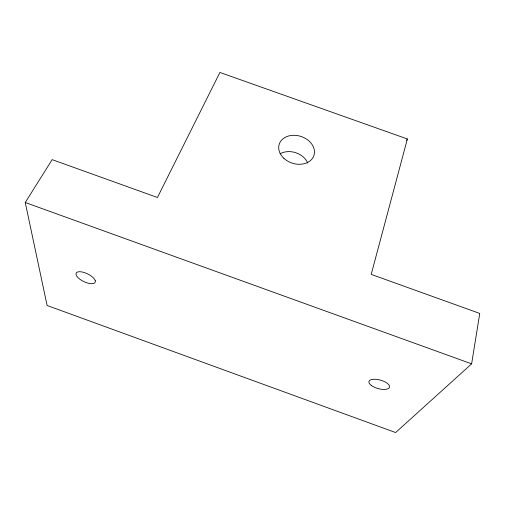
<?xml version="1.0" encoding="UTF-8"?>
<svg xmlns="http://www.w3.org/2000/svg" width="505" height="505" viewBox="0 0 505 505"><rect width="100%" height="100%" fill="white"/><g stroke="black" fill="none" stroke-linecap="round" stroke-linejoin="round"><path stroke-width="0.76" d="M471.626 363.852L479.75 313.441L371.207 274.392L407.371 138.97L219.915 72.449L157.434 197.493L52.166 159.63L25.25 202.505L47.11 305.487L395.623 432.551L471.626 363.852L25.25 202.505M406.639 140.365L407.371 138.97M280.117 153.791A17.694 13.85 17.9 0 1 307.785 163.14M95.281 280.824L95.275 282.049A10.573 4.299 25.7 0 1 87.011 282.863L84.512 281.91A10.573 4.299 25.7 0 1 76.066 274.701L76.009 273.457A10.573 4.299 25.7 0 1 84.272 272.53L86.835 273.508A10.573 4.299 25.7 0 1 95.281 280.824M283.854 158.28A18.249 14.052 17.9 0 0 313.845 155.742A18.249 14.052 17.9 0 0 292.086 135.365A18.249 14.052 17.9 0 0 283.854 158.28M371.522 385.605A10.681 4.381 15.4 0 0 389.096 387.979A10.681 4.381 15.4 0 0 377.147 379.444A10.681 4.381 15.4 0 0 371.522 385.605"/></g></svg>
